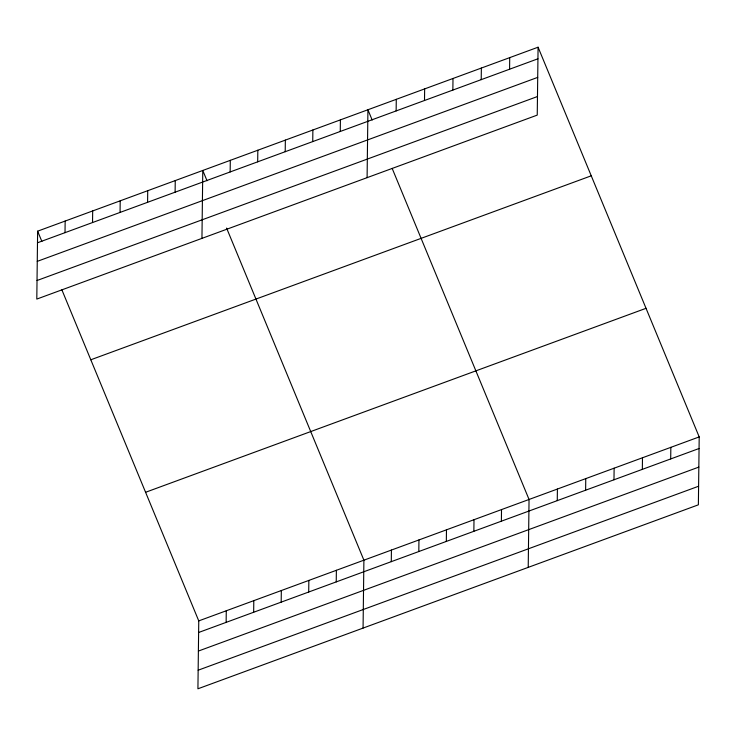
<?xml version="1.0" encoding="UTF-8"?>
<svg xmlns="http://www.w3.org/2000/svg" width="736" height="736" viewBox="0 0 736 736"><rect width="100%" height="100%" fill="white"/><g stroke="black" fill="none" stroke-linecap="round" stroke-linejoin="round"><path stroke-width="1.1" d="M37.628 231.178L36.8 299.083L537.243 115.11L538.08 47.205L37.628 231.178L41.888 241.472M65.016 232.659L65.154 221.058M92.534 222.539L92.681 210.947M120.06 212.419L120.207 200.827M147.586 202.299L147.724 190.707M175.113 192.188L175.251 180.587M201.949 238.372L202.777 170.467L207.028 180.752M61.879 289.828L198.757 620.89L197.92 688.795L698.372 504.822L699.2 436.917L538.08 47.205M230.156 171.948L230.304 160.347M226.136 622.371L226.274 610.77M257.683 161.828L257.83 150.227M253.662 612.251L253.8 600.65M285.209 151.708L285.347 140.116M281.189 602.131L281.327 590.53M312.736 141.588L312.874 129.996M308.706 592.011L308.853 580.419M340.262 131.468L340.4 119.876M336.232 581.891L336.38 570.299M367.098 177.661L367.926 109.756L372.177 120.042M363.069 628.084L363.897 560.179L226.596 228.086M396.143 110.924L396.281 99.332M391.285 561.66L391.423 550.059M418.812 551.54L418.95 539.939M424.497 100.501L424.644 88.909M446.329 541.42L446.476 529.819M452.861 90.077L452.999 78.476M473.855 531.3L474.002 519.699M481.215 79.654L481.362 68.052M501.382 521.18L501.52 509.588M509.579 69.23L509.717 57.629M528.218 567.373L529.046 499.468L392.168 168.397M557.262 500.636L557.41 489.044M585.626 490.213L585.764 478.612M613.98 479.789L614.128 468.188M642.344 469.366L642.482 457.764M670.698 458.933L670.846 447.341M37.49 242.779L537.933 58.797M37.26 261.363L537.712 77.381M37.03 280.508L537.473 96.526M90.804 359.784L591.247 175.812M145.581 492.283L646.033 308.31M198.757 620.89L699.2 436.917M198.61 632.491L699.062 448.509M198.389 651.066L698.832 467.093M198.15 670.211L698.593 486.238"/></g></svg>
